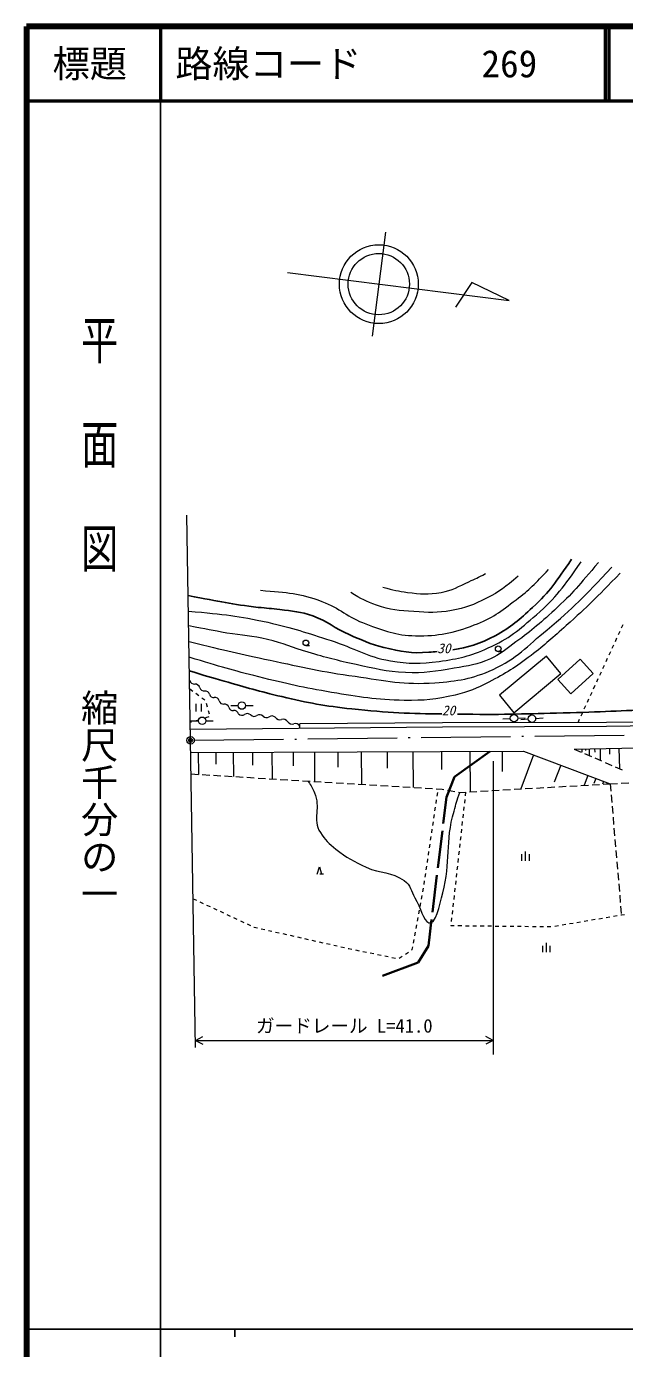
# Model space of a CAD drawing. Units: millimetres, scale not verified. Extents: x 40000 to 680000, y 20000 to 380000.
# Drawn here: x 40000 to 120358, y 202409 to 380000 of the extents above; entities that cross this region are included whole.
import ezdxf
from ezdxf.enums import TextEntityAlignment as Align

# ---------------------------------------------------------------- set-up
doc = ezdxf.new("R2010")
doc.units = ezdxf.units.MM
doc.header["$LTSCALE"] = 1000
doc.header["$PDMODE"] = 32
doc.header["$PDSIZE"] = 500
doc.linetypes.add('LONG_DASHED_DOTTED', pattern=[15.25, 12, -1.5, 0.25, -1.5])
for name, color, linetype, lineweight in [('M-BGD', 7, 'Continuous', 13), ('M-BMK', 2, 'LONG_DASHED_DOTTED', 13), ('M-STR-HTXT', 7, 'Continuous', 13), ('M-TTL', 2, 'Continuous', 140), ('M-TTL-BAND', 7, 'Continuous', 25), ('M-TTL-LINE', 7, 'Continuous', 50)]:
    doc.layers.add(name, color=color, linetype=linetype, lineweight=lineweight)
doc.layers.add('M-OTRS', color=6, linetype='Continuous')
doc.layers.add('M-TTL-TXT', color=7, linetype='Continuous')
doc.styles.add('@ＭＳ ゴシック', font='')
doc.styles.add('ＭＳ ゴシック', font='')
doc.styles.get('@ＭＳ ゴシック').set_extended_font_data('@MS Gothic')
doc.styles.get('ＭＳ ゴシック').set_extended_font_data('MS Gothic')

msp = doc.modelspace()

# ---------------------------------------------------------------- linework, layer by layer
at = {"layer": 'M-BGD'}
for p, q in [((119544, 298312), (119753, 298766)), ((119961, 299221), (120170, 299675)), ((77546, 296825), (78046, 296825)), ((118708, 296495), (118917, 296949)), ((119126, 297404), (119335, 297858)), ((103385, 296030), (103885, 296030)), ((117872, 294678), (118081, 295132)), ((118290, 295587), (118499, 296041)), ((117037, 292861), (117246, 293315)), ((117455, 293769), (117664, 294224)), ((116201, 291044), (116410, 291498)), ((116619, 291952), (116828, 292407)), ((61946, 291015), (62350, 290721)), ((62754, 290427), (63159, 290132)), ((63563, 289838), (63967, 289544)), ((115366, 289227), (115575, 289681)), ((115783, 290135), (115992, 290590)), ((62780, 288995), (62780, 287995)), ((63530, 287995), (63530, 288995)), ((64150, 289097), (64284, 288615)), ((64417, 288133), (64550, 287651)), ((67441, 288774), (68441, 288774)), ((69441, 288774), (70441, 288774)), ((114530, 287410), (114739, 287864)), ((114948, 288318), (115157, 288772)), ((62158, 286549), (62018, 286507)), ((62032, 285630), (95916, 285938)), ((62107, 286740), (63107, 286740)), ((63116, 286835), (62637, 286692)), ((64526, 287257), (64046, 287113)), ((64107, 286740), (65107, 286740)), ((76750, 285807), (76747, 286306)), ((95916, 285938), (117921, 286014)), ((104008, 287016), (105007, 287058)), ((106007, 287100), (107006, 287141)), ((106416, 286904), (107413, 286980)), ((108410, 287055), (109408, 287130)), ((114112, 286501), (114321, 286955)), ((117921, 286014), (141525, 286291)), ((62083, 282455), (106784, 282648)), ((63084, 282459), (63103, 279532)), ((65436, 282469), (65446, 280913)), ((67789, 282479), (67810, 279247)), ((70382, 282491), (70393, 280794)), ((72974, 282502), (72997, 278933)), ((75832, 282514), (75844, 280664)), ((78689, 282526), (78714, 278587)), ((81838, 282540), (81851, 280520)), ((84987, 282554), (85015, 278205)), ((88458, 282569), (88472, 280361)), ((91929, 282553), (91959, 277772)), ((95754, 282577), (95769, 280187)), ((99578, 282602), (99613, 277195)), ((103904, 282629), (103921, 279926)), ((106784, 282648), (118421, 278266)), ((113608, 282935), (157356, 283725)), ((113608, 282935), (114525, 282536)), ((114608, 282953), (114616, 282496)), ((115108, 282962), (115112, 282734)), ((115608, 282971), (115625, 282057)), ((116340, 282985), (116348, 282527)), ((117072, 282998), (117100, 281413)), ((118339, 283021), (118354, 282229)), ((119607, 283044), (119656, 280300)), ((108136, 282139), (106421, 277583)), ((111781, 280766), (110923, 278488)), ((114983, 282336), (115900, 281936)), ((116359, 281737), (117275, 281337)), ((117734, 281137), (118650, 280738)), ((62129, 279591), (63127, 279531)), ((63626, 279501), (64624, 279440)), ((65123, 279410), (66122, 279349)), ((66621, 279319), (67619, 279259)), ((68118, 279228), (69116, 279168)), ((69615, 279138), (70613, 279077)), ((71112, 279047), (72111, 278987)), ((72610, 278956), (73608, 278896)), ((74107, 278866), (75105, 278805)), ((115426, 279394), (114926, 278067)), ((116488, 278994), (116238, 278331)), ((119109, 280538), (120025, 280139)), ((75604, 278775), (76602, 278714)), ((77101, 278684), (78100, 278624)), ((78599, 278594), (79597, 278533)), ((80096, 278503), (81094, 278442)), ((81593, 278412), (82591, 278352)), ((83090, 278321), (84089, 278261)), ((84588, 278231), (85586, 278170)), ((86085, 278140), (87083, 278080)), ((87582, 278049), (88580, 277989)), ((89079, 277959), (90078, 277898)), ((90577, 277868), (91575, 277807)), ((92074, 277777), (93072, 277717)), ((93571, 277687), (94569, 277626)), ((95069, 277596), (95865, 277548)), ((95182, 276612), (95255, 277106)), ((95865, 277548), (96064, 277511)), ((96556, 277422), (97540, 277243)), ((98032, 277154), (98236, 277117)), ((98236, 277117), (99027, 277162)), ((98999, 277160), (98944, 276663)), ((99526, 277190), (100524, 277247)), ((101024, 277275), (102022, 277332)), ((102521, 277361), (103520, 277417)), ((104019, 277446), (105017, 277503)), ((105516, 277531), (106515, 277588)), ((107014, 277616), (108012, 277673)), ((108512, 277702), (109510, 277759)), ((110009, 277787), (111007, 277844)), ((111507, 277872), (112505, 277929)), ((113004, 277958), (114003, 278014)), ((114502, 278043), (115500, 278100)), ((115999, 278128), (116998, 278185)), ((117549, 278594), (117404, 278208)), ((117497, 278213), (118421, 278266)), ((118017, 278418), (117944, 278225)), ((118421, 278266), (119419, 278327)), ((118421, 278266), (118507, 277270)), ((119919, 278358), (120917, 278419)), ((95035, 275623), (95108, 276117)), ((98889, 276166), (98834, 275669)), ((118549, 276771), (118635, 275775)), ((118678, 275277), (118763, 274281)), ((94742, 273644), (94815, 274139)), ((94889, 274633), (94962, 275128)), ((98669, 274178), (98614, 273681)), ((98779, 275172), (98724, 274675)), ((118806, 273782), (118891, 272786)), ((94449, 271666), (94522, 272160)), ((94595, 272655), (94669, 273150)), ((98449, 272190), (98394, 271693)), ((98559, 273184), (98504, 272687)), ((118934, 272288), (119019, 271292)), ((94155, 269687), (94229, 270182)), ((94302, 270677), (94375, 271171)), ((98229, 270203), (98174, 269706)), ((98339, 271196), (98284, 270700)), ((119062, 270793), (119147, 269797)), ((93862, 267709), (93936, 268204)), ((94009, 268698), (94082, 269193)), ((98009, 268215), (97954, 267718)), ((98119, 269209), (98064, 268712)), ((106571, 267922), (106571, 268797)), ((107071, 267922), (107071, 269172)), ((107571, 267922), (107571, 268797)), ((119190, 269299), (119275, 268303)), ((79056, 266126), (79356, 267126)), ((79356, 267126), (79656, 266126)), ((93716, 266720), (93789, 267214)), ((97899, 267221), (97844, 266724)), ((119318, 267804), (119403, 266808)), ((79906, 266126), (79406, 266126)), ((93422, 264741), (93496, 265236)), ((93569, 265731), (93642, 266225)), ((97679, 265233), (97624, 264736)), ((97789, 266227), (97734, 265730)), ((119446, 266310), (119532, 265313)), ((119574, 264815), (119660, 263819)), ((93079, 262771), (93169, 263263)), ((93259, 263755), (93349, 264247)), ((97459, 263245), (97404, 262748)), ((97569, 264239), (97514, 263742)), ((119702, 263321), (119788, 262324)), ((62398, 262831), (62851, 262620)), ((63304, 262409), (63757, 262197)), ((64210, 261986), (64663, 261774)), ((65116, 261563), (65569, 261351)), ((66023, 261140), (66476, 260929)), ((92720, 260804), (92810, 261296)), ((92900, 261788), (92989, 262279)), ((97239, 261257), (97184, 260760)), ((97349, 262251), (97294, 261754)), ((119830, 261826), (119916, 260830)), ((66929, 260717), (67382, 260506)), ((67835, 260294), (68288, 260083)), ((68741, 259872), (69194, 259660)), ((69647, 259449), (70100, 259237)), ((92361, 258836), (92451, 259328)), ((92540, 259820), (92630, 260312)), ((97129, 260263), (97074, 259766)), ((111954, 259317), (112447, 259400)), ((112940, 259483), (113433, 259567)), ((113926, 259650), (114419, 259734)), ((114912, 259817), (115405, 259901)), ((115898, 259984), (116391, 260067)), ((116884, 260151), (117377, 260234)), ((117870, 260318), (118363, 260401)), ((118856, 260485), (119349, 260568)), ((119842, 260651), (119930, 260666)), ((119930, 260666), (120338, 260711)), ((70554, 259026), (70579, 259014)), ((70579, 259014), (71039, 258910)), ((71527, 258800), (72015, 258690)), ((72502, 258579), (72990, 258469)), ((73478, 258359), (73966, 258249)), ((74453, 258139), (74941, 258028)), ((75429, 257918), (75916, 257808)), ((76404, 257698), (76892, 257587)), ((92181, 257853), (92271, 258344)), ((97019, 259269), (97014, 259230)), ((97014, 259230), (97474, 259225)), ((97974, 259219), (98474, 259214)), ((98974, 259209), (99474, 259204)), ((99974, 259198), (100474, 259193)), ((100974, 259188), (101474, 259182)), ((101974, 259177), (102474, 259172)), ((102974, 259167), (103474, 259161)), ((103974, 259156), (104474, 259151)), ((104974, 259145), (105474, 259140)), ((105974, 259135), (106474, 259129)), ((106974, 259124), (107474, 259119)), ((107974, 259114), (108474, 259108)), ((108974, 259103), (109474, 259098)), ((109974, 259092), (110474, 259087)), ((110968, 259150), (111461, 259233)), ((77379, 257477), (77867, 257367)), ((78355, 257257), (78843, 257147)), ((79330, 257036), (79818, 256926)), ((80306, 256816), (80793, 256706)), ((81281, 256596), (81769, 256485)), ((82256, 256375), (82744, 256265)), ((83232, 256155), (83294, 256141)), ((83294, 256141), (83721, 256053)), ((84211, 255953), (84701, 255853)), ((85191, 255753), (85681, 255653)), ((91747, 255935), (91842, 255997)), ((91842, 255997), (91912, 256377)), ((92001, 256869), (92091, 257361)), ((109373, 255638), (109373, 256513)), ((109873, 255638), (109873, 256888)), ((110373, 255638), (110373, 256513)), ((86171, 255553), (86661, 255453)), ((87151, 255353), (87641, 255253)), ((88130, 255153), (88620, 255052)), ((89110, 254952), (89600, 254852)), ((90073, 254840), (90492, 255114)), ((90910, 255388), (91329, 255661))]:
    msp.add_line(p, q, dxfattribs=at)
at = {"layer": 'M-BGD', "lineweight": 35}
for p, q in [((97517, 279200), (102257, 282619)), ((96440, 276470), (97517, 279200)), ((96008, 272937), (96440, 276470)), ((95279, 266981), (95886, 271944)), ((94551, 261026), (95158, 265989)), ((93997, 256500), (94429, 260033)), ((92632, 254273), (93997, 256500)), ((87819, 252477), (92632, 254273))]:
    msp.add_line(p, q, dxfattribs=at)
at = {"layer": 'M-BGD'}
for points in [[(105491, 287820), (111812, 293064), (109869, 295407), (103547, 290163)], [(111381, 292274), (114399, 295004), (116150, 293068), (113133, 290338)]]:
    msp.add_lwpolyline(points, close=True, dxfattribs=at)
msp.add_lwpolyline([(180699, 292362), (172753, 289827), (161685, 289993), (156401, 288987), (147276, 287410), (141496, 286791), (117917, 286514), (95914, 286438), (76747, 286306)], dxfattribs=at)
for centre, radius in [((77546, 297200), 375), ((103385, 296405), 375), ((68941, 288774), 500), ((63607, 286740), 500), ((105507, 287079), 500), ((107912, 287017), 500)]:
    msp.add_circle(centre, radius, dxfattribs=at)
at = {"layer": 'M-BGD', "lineweight": 18}
for centre, radius, start, end in [((62568, 292323), 664, 195.11266, 273.69126), ((62654, 290999), 664, 15.11266, 93.69126), ((63862, 291314), 585, 193.99907, 277.90905), ((64023, 290154), 585, 13.99907, 97.90905), ((65159, 290437), 585, 193.99907, 277.90905), ((65320, 289278), 585, 13.99907, 97.90905), ((66455, 289561), 585, 193.99907, 277.90905), ((66616, 288402), 585, 13.99907, 97.90905), ((67752, 288685), 585, 193.99907, 277.90905), ((67913, 287526), 585, 13.99907, 97.90905), ((69672, 287055), 648, 44.82926, 124.39211), ((68940, 288124), 648, 224.82926, 304.39211), ((70591, 287969), 648, 224.82926, 304.39211), ((71323, 286899), 648, 44.82926, 124.39211), ((72242, 287813), 648, 224.82926, 304.39211), ((72974, 286743), 648, 44.82926, 124.39211), ((74037, 287590), 718, 212.88575, 288.29654), ((74488, 286226), 718, 32.88575, 108.29654), ((75694, 287006), 718, 212.88575, 288.29654), ((76145, 285642), 718, 32.88575, 108.29654)]:
    msp.add_arc(centre, radius, start, end, dxfattribs=at)
at = {"layer": 'M-BGD'}
for points, knots in [([(61778, 301472), (66787, 300989), (68341, 300887), (72447, 299960), (75808, 299201), (77640, 298565), (80923, 297518), (84060, 296518), (85653, 295346), (88897, 294788), (91414, 294355), (92903, 294381), (95434, 294716), (98086, 295068), (99603, 295416), (102043, 296512), (104840, 297769), (106195, 298952), (108508, 300966), (111255, 303358), (112100, 304657), (114542, 308078)], [0, 0, 0, 0, 1, 1, 1, 2, 2, 2, 3, 3, 3, 4, 4, 4, 5, 5, 5, 6, 6, 6, 7, 7, 7, 7]), ([(116841, 308006), (114225, 304900), (113444, 303918), (110950, 301612), (108872, 299690), (107632, 298687), (105347, 297015), (104217, 296188), (103604, 295660), (102330, 295075), (100536, 294252), (99393, 294105), (97445, 293782), (94917, 293364), (93469, 293088), (90908, 293208), (88296, 293330), (86859, 293746), (84300, 294285), (81749, 294823), (80340, 295221), (77834, 295937), (75684, 296552), (74549, 297138), (72375, 297662), (70276, 298167), (69042, 298151), (66915, 298524), (64915, 298874), (64268, 299003), (61810, 299500)], [0, 0, 0, 0, 1, 1, 1, 2, 2, 2, 3, 3, 3, 4, 4, 4, 5, 5, 5, 6, 6, 6, 7, 7, 7, 8, 8, 8, 9, 9, 9, 10, 10, 10, 10]), ([(61844, 297377), (67069, 296097), (68462, 295759), (72734, 294860), (77177, 293925), (79659, 293327), (84156, 292705), (88311, 292130), (90677, 291532), (94859, 291843), (97989, 292075), (99835, 292335), (102689, 293639), (105885, 295099), (107224, 296733), (109945, 298955), (113603, 301942), (114748, 303257), (118637, 307359)], [0, 0, 0, 0, 1, 1, 1, 2, 2, 2, 3, 3, 3, 4, 4, 4, 5, 5, 5, 6, 6, 6, 6]), ([(119786, 306569), (116395, 303135), (115485, 302149), (112531, 299529), (110714, 297918), (109723, 296977), (107790, 295506), (105702, 293919), (104445, 293119), (102115, 291915), (100434, 291046), (99429, 290628), (97589, 290191), (94981, 289571), (93445, 289434), (90765, 289472), (86926, 289527), (84782, 289920), (80995, 290550), (77146, 291190), (75012, 291692), (71225, 292633), (67543, 293548), (66315, 293920), (61877, 295275)], [0, 0, 0, 0, 1, 1, 1, 2, 2, 2, 3, 3, 3, 4, 4, 4, 5, 5, 5, 6, 6, 6, 7, 7, 7, 8, 8, 8, 8]), ([(71441, 304270), (75180, 303940), (76626, 303902), (79702, 302762), (82126, 301864), (83164, 300631), (85593, 299745), (88111, 298825), (89592, 298206), (92273, 298164), (95410, 298116), (97245, 298481), (100175, 299601), (102562, 300513), (103751, 301421), (105778, 302977), (107636, 304404), (108284, 305069), (110160, 307072)], [0, 0, 0, 0, 1, 1, 1, 2, 2, 2, 3, 3, 3, 4, 4, 4, 5, 5, 5, 6, 6, 6, 6]), ([(106066, 306138), (104281, 304655), (103627, 304102), (101827, 303193), (100077, 302308), (99015, 301897), (97086, 301541), (95154, 301184), (94019, 301275), (92058, 301397), (90069, 301521), (88902, 301578), (87029, 302259), (85614, 302774), (85044, 303073), (83581, 303983)], [0, 0, 0, 0, 1, 1, 1, 2, 2, 2, 3, 3, 3, 4, 4, 4, 5, 5, 5, 5]), ([(87891, 304701), (89376, 304271), (89886, 304156), (91196, 303983), (92948, 303751), (93981, 303675), (95721, 303983), (97261, 304256), (98031, 304778), (99457, 305420), (100338, 305817), (100640, 305957), (101684, 306497)], [0, 0, 0, 0, 1, 1, 1, 2, 2, 2, 3, 3, 3, 4, 4, 4, 4]), ([(77857, 278581), (78298, 277950), (78411, 277666), (78696, 277045), (79573, 275138), (78373, 273508), (79487, 271729), (80119, 270719), (80631, 270235), (81570, 269502), (83038, 268356), (83974, 267842), (85664, 267060), (87581, 266173), (89054, 266502), (90765, 265264), (91623, 264643), (91661, 263876), (92201, 262965), (92970, 261669), (93296, 259837), (94069, 259589), (94957, 259304), (95504, 261934), (95937, 263612), (97020, 267807), (96256, 270436), (97445, 274602), (97728, 275592), (97808, 275973), (98236, 277117)], [0, 0, 0, 0, 1, 1, 1, 2, 2, 2, 3, 3, 3, 4, 4, 4, 5, 5, 5, 6, 6, 6, 7, 7, 7, 8, 8, 8, 9, 9, 9, 10, 10, 10, 10])]:
    msp.add_open_spline(points, degree=3, knots=knots, dxfattribs=at)
at = {"layer": 'M-BGD', "lineweight": 25}
for points, knots in [([(113249, 308437), (111102, 305331), (110401, 304170), (108005, 301972), (106190, 300306), (105153, 299318), (102977, 298164), (100877, 297051), (99219, 296557), (97298, 296270)], [0, 0, 0, 0, 1, 1, 1, 2, 2, 2, 3, 3, 3, 3]), ([(95189, 296029), (94830, 295998), (94458, 295968), (94069, 295937), (91706, 295754), (90337, 296019), (88035, 296584), (86147, 297048), (85151, 297538), (83366, 298308), (81395, 299157), (80499, 300093), (78481, 300822), (76814, 301424), (75782, 301442), (74027, 301684), (72910, 301838), (72274, 301845), (71154, 301972), (67450, 302389), (66219, 302704), (61744, 303558)], [0, 0, 0, 0, 1, 1, 1, 2, 2, 2, 3, 3, 3, 4, 4, 4, 5, 5, 5, 6, 6, 6, 7, 7, 7, 7]), ([(97928, 287624), (98576, 287618), (99250, 287612), (99960, 287605), (105067, 287553), (107928, 287695), (113034, 287820), (117861, 287939), (120562, 288137), (125389, 288251), (129457, 288347), (131742, 288183), (135806, 288395), (139296, 288576), (141289, 288551), (144713, 289257), (147937, 289921), (149461, 291329), (152687, 291987), (155580, 292577), (157280, 292348), (160230, 292489), (163594, 292651), (165494, 292418), (168850, 292705), (171499, 292931), (173002, 293014), (175602, 293567), (177716, 294016), (179361, 294433), (180982, 294905)], [0, 0, 0, 0, 1, 1, 1, 2, 2, 2, 3, 3, 3, 4, 4, 4, 5, 5, 5, 6, 6, 6, 7, 7, 7, 8, 8, 8, 9, 9, 9, 10, 10, 10, 10]), ([(61907, 293431), (64151, 292749), (64736, 292580), (66556, 292058), (69572, 291194), (71260, 290692), (74314, 289975), (77948, 289122), (80015, 288726), (83725, 288323), (88531, 287801), (91752, 287694), (95818, 287645)], [0, 0, 0, 0, 1, 1, 1, 2, 2, 2, 3, 3, 3, 4, 4, 4, 4])]:
    msp.add_open_spline(points, degree=3, knots=knots, dxfattribs=at)
at = {"layer": 'M-BMK'}
msp.add_line((62556, 284115), (153825, 285230), dxfattribs=at)
at = {"layer": 'M-BMK', "linetype": 'Continuous'}
msp.add_circle((62056, 284109), 500, dxfattribs=at)
at = {"layer": 'M-OTRS'}
msp.add_point((62056, 284109), dxfattribs=at)
at = {"layer": 'M-STR-HTXT'}
for p, q in [((88228, 352388), (86454, 338383)), ((75086, 346937), (104848, 343169)), ((99818, 345585), (97624, 342305)), ((104848, 343169), (99818, 345585)), ((62719, 242831), (61571, 314364)), ((102702, 281313), (102702, 241901)), ((62703, 243795), (63703, 244315)), ((62703, 243795), (102702, 243795)), ((62703, 243795), (63703, 243275)), ((102702, 243795), (101702, 244315)), ((102702, 243795), (101702, 243275))]:
    msp.add_line(p, q, dxfattribs=at)
for radius in [5294, 4118]:
    msp.add_circle((87341, 345386), radius, dxfattribs=at)
at = {"layer": 'M-TTL'}
for p, q in [((40000, 380000), (40000, 20000)), ((680000, 380000), (40000, 380000))]:
    msp.add_line(p, q, dxfattribs=at)
at = {"layer": 'M-TTL-BAND'}
for p, q in [((58000, 370000), (58000, 20000)), ((40000, 205000), (579000, 205000)), ((68000, 205000), (68000, 204000))]:
    msp.add_line(p, q, dxfattribs=at)
at = {"layer": 'M-TTL-LINE'}
for p, q in [((58000, 380000), (58000, 370000)), ((117750, 380000), (117750, 370000)), ((118250, 380000), (118250, 370000)), ((40000, 370000), (680000, 370000))]:
    msp.add_line(p, q, dxfattribs=at)

# ---------------------------------------------------------------- texts
at = {"layer": 'M-BGD', "style": 'ＭＳ ゴシック', "oblique": 15}
for s, p in [('30', (96089, 295419)), ('20', (96718, 287076))]:
    msp.add_text(s, height=1320, dxfattribs=at).set_placement(p, align=Align.BOTTOM_CENTER)
at = {"layer": 'M-STR-HTXT', "style": 'ＭＳ ゴシック'}
msp.add_text('ガードレール L=41.0', height=1833, dxfattribs=at).set_placement((82703, 244295), align=Align.BOTTOM_CENTER)
at = {"layer": 'M-TTL-BAND', "style": '@ＭＳ ゴシック', "width": 1.4}
msp.add_text('平  面  図', height=3666, rotation=270, dxfattribs=at).set_placement((49777, 306475), align=Align.MIDDLE_RIGHT)
at = {"layer": 'M-TTL-BAND', "style": '@ＭＳ ゴシック'}
msp.add_text('縮尺千分の一', height=3666, rotation=270, dxfattribs=at).set_placement((49777, 261030), align=Align.MIDDLE_RIGHT)
at = {"layer": 'M-TTL-TXT', "style": 'ＭＳ ゴシック'}
msp.add_text('標題', height=3666, dxfattribs=at).set_placement((48500, 375000), align=Align.MIDDLE_CENTER)
for s, p in [('路線コード', (60000, 375000)), ('269', (101142, 375000))]:
    msp.add_text(s, height=3666, dxfattribs=at).set_placement(p, align=Align.MIDDLE_LEFT)

doc.saveas('drawing.dxf')
